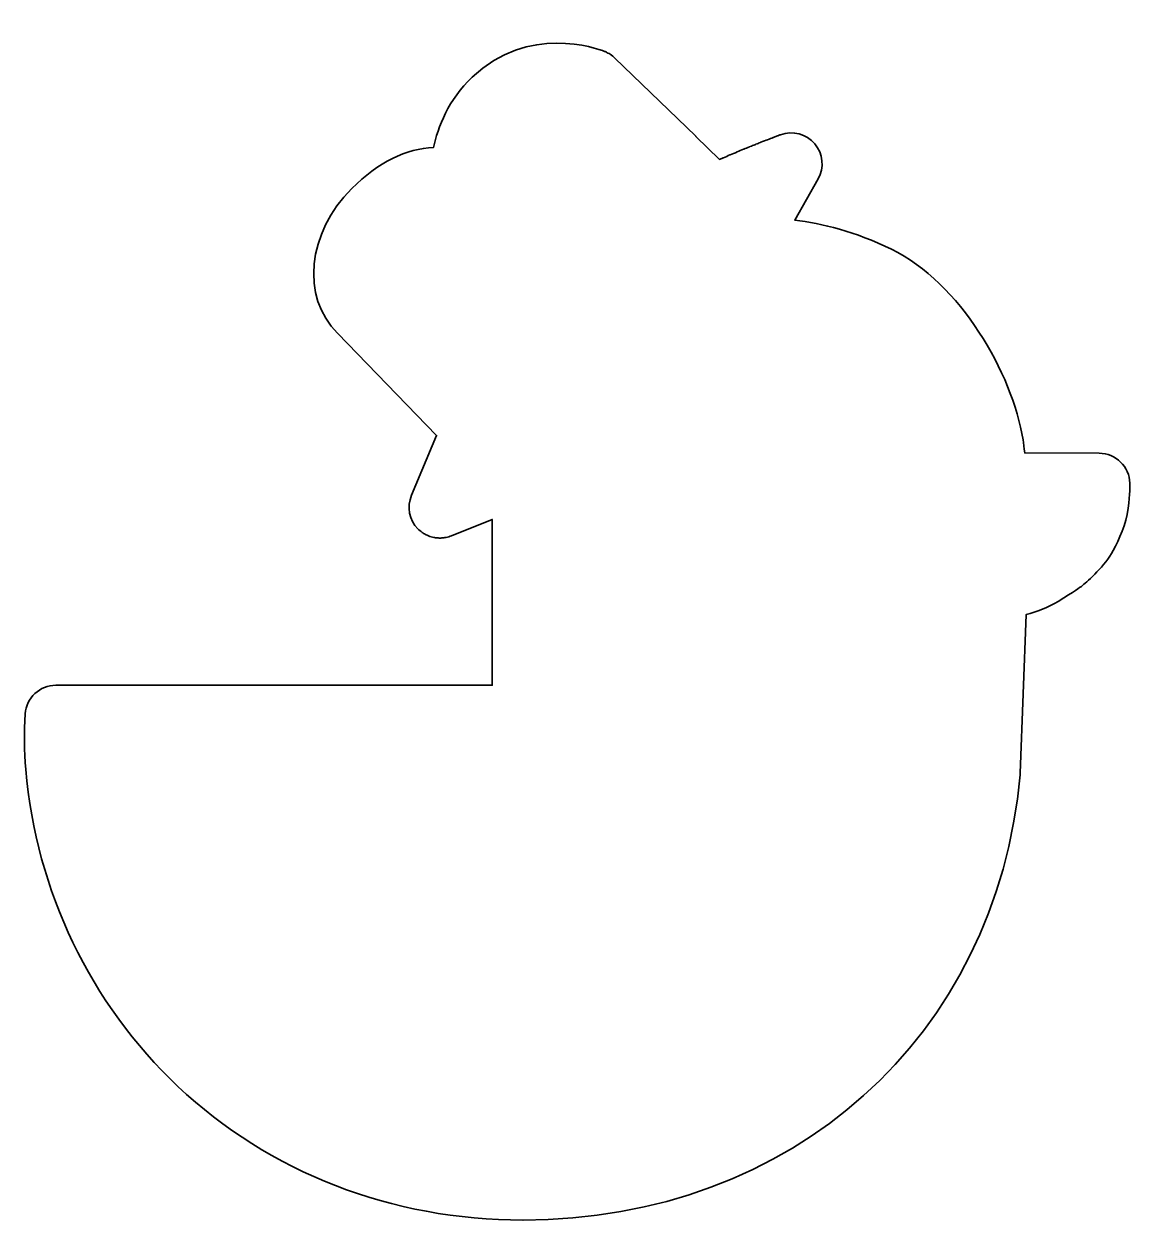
# Model space of a CAD drawing. Header units: centimetres. Extents: x 0.15 to 4.85, y -5 to 0.08.
import ezdxf

# ---------------------------------------------------------------- set-up
doc = ezdxf.new("R2010")
doc.units = ezdxf.units.CM
doc.header["$MEASUREMENT"] = 0
doc.layers.add('Capa 1', color=7, linetype='Continuous')

msp = doc.modelspace()

# ---------------------------------------------------------------- linework, layer by layer
at = {"layer": 'Capa 1', "color": 253, "lineweight": 35, "true_color": 0xb1b1b0}
msp.add_open_spline([(4.8478, -1.87), (4.8461, -1.799), (4.7883, -1.7422), (4.7172, -1.7419), (4.7172, -1.7419), (4.4009, -1.7407), (4.4009, -1.7407), (4.3984, -1.7193), (4.3959, -1.6994), (4.3938, -1.6857), (4.3482, -1.3999), (4.1269, -1.0187), (3.8355, -0.8754), (3.6821, -0.8001), (3.5378, -0.7663), (3.424, -0.7518), (3.424, -0.7518), (3.5233, -0.5769), (3.5233, -0.5769), (3.5503, -0.5291), (3.5447, -0.4695), (3.5093, -0.4276), (3.4738, -0.3857), (3.416, -0.3703), (3.3643, -0.3891), (3.3636, -0.3894), (3.3605, -0.3905), (3.3558, -0.3923), (3.3551, -0.3925), (3.3544, -0.3928), (3.3536, -0.3931), (3.3517, -0.3938), (3.3495, -0.3946), (3.3471, -0.3955), (3.3462, -0.3959), (3.3453, -0.3962), (3.3443, -0.3966), (3.3413, -0.3977), (3.338, -0.3989), (3.3345, -0.4003), (3.3338, -0.4006), (3.3331, -0.4008), (3.3324, -0.4011), (3.3187, -0.4063), (3.3012, -0.413), (3.2804, -0.4212), (3.2797, -0.4215), (3.279, -0.4218), (3.2783, -0.422), (3.2723, -0.4244), (3.2661, -0.4269), (3.2596, -0.4294), (3.258, -0.4301), (3.2565, -0.4307), (3.2549, -0.4313), (3.2486, -0.4338), (3.2422, -0.4364), (3.2355, -0.4391), (3.2341, -0.4397), (3.2328, -0.4402), (3.2315, -0.4407), (3.2237, -0.4439), (3.2157, -0.4472), (3.2074, -0.4506), (3.2071, -0.4507), (3.2069, -0.4508), (3.2066, -0.4509), (3.1888, -0.4582), (3.1699, -0.4661), (3.1502, -0.4744), (3.1497, -0.4746), (3.1493, -0.4748), (3.1488, -0.475), (3.1398, -0.4789), (3.1306, -0.4828), (3.1212, -0.4869), (3.1198, -0.4874), (3.1184, -0.488), (3.117, -0.4886), (3.113, -0.4904), (3.109, -0.4921), (3.1049, -0.4939), (3.1049, -0.4939), (3.0046, -0.3967), (3.0046, -0.3967), (3.0039, -0.3959), (3.0033, -0.395), (3.0026, -0.3942), (3.0026, -0.3942), (2.6608, -0.0632), (2.6608, -0.0632), (2.6546, -0.0572), (2.6479, -0.0519), (2.6407, -0.0473), (2.6375, -0.0452), (2.634, -0.0438), (2.6307, -0.042), (2.6269, -0.0401), (2.6234, -0.0377), (2.6195, -0.0361), (2.6191, -0.036), (2.6183, -0.0356), (2.6173, -0.0352), (2.6171, -0.0352), (2.6169, -0.0351), (2.6167, -0.035), (2.5835, -0.0221), (2.2928, 0.0817), (2.0544, -0.1441), (1.9527, -0.2404), (1.9087, -0.357), (1.8898, -0.4435), (1.7762, -0.4469), (1.6542, -0.5061), (1.5431, -0.6172), (1.3535, -0.8068), (1.327, -1.0775), (1.4815, -1.2319), (1.4815, -1.2319), (1.903, -1.6668), (1.903, -1.6668), (1.903, -1.6668), (1.7964, -1.9209), (1.7964, -1.9209), (1.7759, -1.9696), (1.7868, -2.0259), (1.8239, -2.0636), (1.8295, -2.0693), (1.8357, -2.0742), (1.8421, -2.0787), (1.844, -2.0801), (1.846, -2.0812), (1.848, -2.0825), (1.8529, -2.0855), (1.858, -2.0882), (1.8632, -2.0906), (1.8652, -2.0915), (1.8672, -2.0925), (1.8693, -2.0934), (1.8764, -2.0961), (1.8837, -2.0985), (1.8912, -2.1), (1.8921, -2.1002), (1.8931, -2.1002), (1.894, -2.1004), (1.9007, -2.1016), (1.9074, -2.1022), (1.9142, -2.1023), (1.9152, -2.1024), (1.9162, -2.1026), (1.9172, -2.1026), (1.9186, -2.1026), (1.92, -2.1023), (1.9213, -2.1023), (1.9267, -2.1021), (1.9321, -2.1016), (1.9374, -2.1007), (1.9397, -2.1004), (1.9419, -2.1001), (1.9441, -2.0996), (1.9516, -2.0981), (1.959, -2.0961), (1.9662, -2.0931), (1.9662, -2.0931), (2.1395, -2.0233), (2.1395, -2.0233), (2.1395, -2.0233), (2.1395, -2.7277), (2.1395, -2.7277), (2.1395, -2.7277), (0.2865, -2.7277), (0.2865, -2.7277), (0.2175, -2.7277), (0.1604, -2.781), (0.1557, -2.8497), (0.1503, -2.9278), (0.1511, -3.0074), (0.158, -3.0861), (0.2029, -3.6026), (0.4325, -4.0806), (0.8045, -4.4322), (1.1919, -4.7984), (1.7122, -5), (2.2695, -5), (2.2699, -5), (2.2705, -5), (2.2709, -5), (3.413, -4.9993), (4.281, -4.2214), (4.3818, -3.1084), (4.382, -3.106), (4.3822, -3.1037), (4.3823, -3.1013), (4.3823, -3.1013), (4.4067, -2.4276), (4.4067, -2.4276), (4.4517, -2.4152), (4.5023, -2.3973), (4.543, -2.3721), (4.6123, -2.3293), (4.6376, -2.3109), (4.6419, -2.3077), (4.644, -2.3062), (4.646, -2.3045), (4.6481, -2.3029), (4.6698, -2.2847), (4.7432, -2.2202), (4.7762, -2.1559), (4.8021, -2.1053), (4.8314, -2.048), (4.841, -1.9752), (4.8486, -1.9171), (4.8479, -1.8747), (4.8478, -1.87)], degree=3, knots=[0, 0, 0, 0, 1, 1, 1, 2, 2, 2, 3, 3, 3, 4, 4, 4, 5, 5, 5, 6, 6, 6, 7, 7, 7, 8, 8, 8, 9, 9, 9, 10, 10, 10, 11, 11, 11, 12, 12, 12, 13, 13, 13, 14, 14, 14, 15, 15, 15, 16, 16, 16, 17, 17, 17, 18, 18, 18, 19, 19, 19, 20, 20, 20, 21, 21, 21, 22, 22, 22, 23, 23, 23, 24, 24, 24, 25, 25, 25, 26, 26, 26, 27, 27, 27, 28, 28, 28, 29, 29, 29, 30, 30, 30, 31, 31, 31, 32, 32, 32, 33, 33, 33, 34, 34, 34, 35, 35, 35, 36, 36, 36, 37, 37, 37, 38, 38, 38, 39, 39, 39, 40, 40, 40, 41, 41, 41, 42, 42, 42, 43, 43, 43, 44, 44, 44, 45, 45, 45, 46, 46, 46, 47, 47, 47, 48, 48, 48, 49, 49, 49, 50, 50, 50, 51, 51, 51, 52, 52, 52, 53, 53, 53, 54, 54, 54, 55, 55, 55, 56, 56, 56, 57, 57, 57, 58, 58, 58, 59, 59, 59, 60, 60, 60, 61, 61, 61, 62, 62, 62, 63, 63, 63, 64, 64, 64, 65, 65, 65, 66, 66, 66, 67, 67, 67, 68, 68, 68, 69, 69, 69, 70, 70, 70, 71, 71, 71, 71], dxfattribs=at)

doc.saveas('drawing.dxf')
